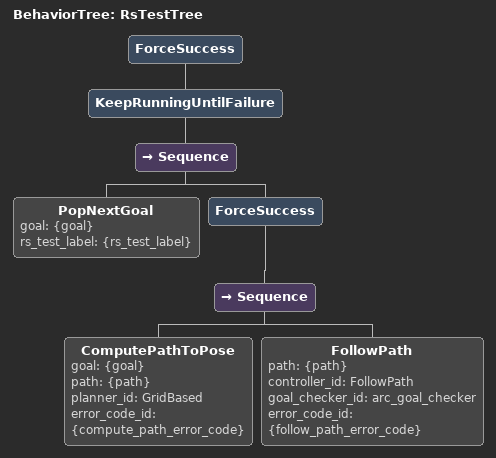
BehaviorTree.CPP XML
<root BTCPP_format="4" main_tree_to_execute="RsTestTree">
  <BehaviorTree ID="RsTestTree">
    <ForceSuccess>
      <KeepRunningUntilFailure>
        <Sequence>
          <PopNextGoal goal="{goal}" rs_test_label="{rs_test_label}"/>
          <ForceSuccess>
            <Sequence>
              <ComputePathToPose
                goal="{goal}"
                path="{path}"
                planner_id="GridBased"
                error_code_id="{compute_path_error_code}"/>
              <FollowPath
                path="{path}"
                controller_id="FollowPath"
                goal_checker_id="arc_goal_checker"
                error_code_id="{follow_path_error_code}"/>
            </Sequence>
          </ForceSuccess>
        </Sequence>
      </KeepRunningUntilFailure>
    </ForceSuccess>
  </BehaviorTree>
</root>
